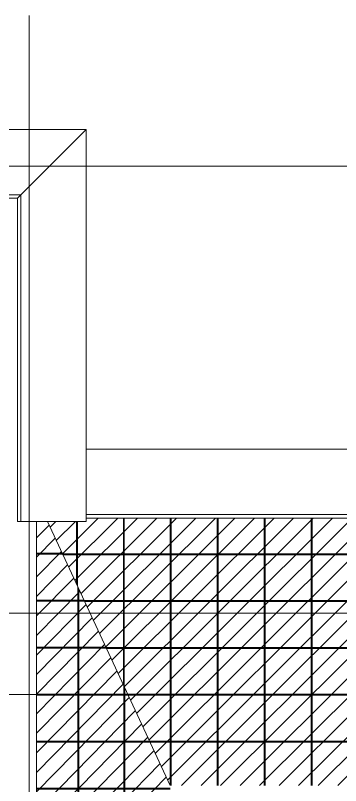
# Model space of a CAD drawing. Header units: millimetres. Extents: x 12986 to 523328, y -9759 to 30092.
# Drawn here: x 428591 to 432124, y 16411 to 24768 of the extents above; entities that cross this region are included whole.
import ezdxf

# ---------------------------------------------------------------- set-up
doc = ezdxf.new("R2010")
doc.units = ezdxf.units.MM
for name, color, linetype, lineweight in [('A-GENM', 7, 'Continuous', 9), ('A-ROOF', 7, 'Continuous', 9), ('A-ROOF-PATT-1', 7, 'Continuous', 5), ('Оси-1', 7, 'Continuous', 20)]:
    doc.layers.add(name, color=color, linetype=linetype, lineweight=lineweight)

# ---------------------------------------------------------------- blocks, each defined once
blk = doc.blocks.new('парапет1 - парапет-18629556-АР1_1_Кладочный план 3 этажа')
at = {"layer": 'A-GENM'}
for p, q in [((-2411.1, 27400.1), (33928.1, 27400.1)), ((33928.1, 27400.1), (33218.8, 26690.8)), ((33928.1, 27400.1), (33928.1, 23147.3)), ((33218.8, 26690.8), (-1701.8, 26690.8)), ((33218.8, 26690.8), (33182.6, 26654.6)), ((33218.8, 23147.3), (33218.8, 26690.8)), ((-1664.6, 26653.6), (33181.6, 26653.6)), ((33181.6, 26653.6), (33181.6, 23147.3)), ((33182.6, 23147.3), (33181.6, 23147.3)), ((33218.8, 23147.3), (33182.6, 23147.3)), ((33928.1, 23147.3), (33218.8, 23147.3))]:
    blk.add_line(p, q, dxfattribs=at)
blk.add_open_spline([(33182.6, 26654.6), (33182.2, 26654.2), (33181.7, 26653.7), (33181.6, 26653.6), (33181.6, 26653.6)], degree=3, dxfattribs=at)
blk = doc.blocks.new('парапет10 - парапет-22960140-АР1_1_Кладочный план 3 этажа')
at = {"layer": 'A-GENM'}
for p, q in [((41772.4, 23888.4), (33790.5, 23888.4)), ((33790.5, 23887.4), (33790.5, 23888.4)), ((33790.5, 23851.2), (33790.5, 23887.4)), ((33790.5, 23451.9), (33790.5, 23851.2)), ((33790.5, 23851.2), (41772.4, 23851.2)), ((33790.5, 23141.9), (33790.5, 23301.9)), ((41772.4, 23141.9), (33790.5, 23141.9))]:
    blk.add_line(p, q, dxfattribs=at)

msp = doc.modelspace()

# ---------------------------------------------------------------- hatches: boundary and pattern name
at = {"layer": 'A-ROOF-PATT-1'}
h = msp.add_hatch(dxfattribs=at)
h.set_pattern_fill('FP_19', color=256, style=0, pattern_type=2)
h.set_pattern_definition([(44.893, (395430.81, -3840.91), (-106.06614, 105.671), [])])
h.paths.add_polyline_path([(430270.80853, 16410.7464), (432330.80853, 16410.7464), (433045.28934, 17812.74648), (432220.01304, 17812.74648), (432226.1354, 17870.74648), (432295.80853, 17870.74648), (432295.80853, 18374.63687), (432490.80853, 18374.63687), (432490.80853, 17870.74648), (432495.80853, 17870.74648), (432495.80853, 18670.74648), (432690.80853, 18670.74648), (432690.80853, 17870.74648), (432695.80853, 17870.74648), (432695.80853, 18670.74648), (432890.80853, 18670.74648), (432890.80853, 17870.74648), (432895.80853, 17870.74648), (432895.80853, 18670.74648), (433090.80853, 18670.74648), (433090.80853, 17902.06715), (433095.80853, 17911.87848), (433095.80853, 18670.74648), (433290.80853, 18670.74648), (433290.80853, 18294.51998), (433295.80853, 18304.3313), (433295.80853, 18680.74648), (432248.34451, 18681.81828), (432246.34914, 18685.27541), (432245.80853, 18688.74648), (432246.96865, 18717.7344), (432249.56778, 18720.47389), (432250.8805, 18720.74648), (433295.80853, 18720.74648), (433295.80853, 18730.74648), (433467.92965, 18730.74648), (433468.93446, 19250.83697), (433550.80853, 19250.83697), (433550.80853, 19314.24172), (429358.8796, 19314.24172), (429358.8796, 19278.02453), (428938.25941, 19278.02453), (429958.70646, 17082.30396)], flags=0)
h = msp.add_hatch(dxfattribs=at)
h.set_pattern_fill('FP_20', color=256, style=0, pattern_type=2)
h.set_pattern_definition([(0, (396108.6, -4447.46), (0, 508.101), []), (0, (396108.6, -4457.4), (0, 508.101), []), (90, (396113.6, -4452.44), (-510, 3e-14), []), (90, (396103.6, -4452.44), (-510, 3e-14), [])])
h.paths.add_polyline_path([(430270.80853, 16410.7464), (432330.80853, 16410.7464), (433045.28934, 17812.74648), (432220.01304, 17812.74648), (432226.1354, 17870.74648), (432295.80853, 17870.74648), (432295.80853, 18374.63687), (432490.80853, 18374.63687), (432490.80853, 17870.74648), (432495.80853, 17870.74648), (432495.80853, 18670.74648), (432690.80853, 18670.74648), (432690.80853, 17870.74648), (432695.80853, 17870.74648), (432695.80853, 18670.74648), (432890.80853, 18670.74648), (432890.80853, 17870.74648), (432895.80853, 17870.74648), (432895.80853, 18670.74648), (433090.80853, 18670.74648), (433090.80853, 17902.06715), (433095.80853, 17911.87848), (433095.80853, 18670.74648), (433290.80853, 18670.74648), (433290.80853, 18294.51998), (433295.80853, 18304.3313), (433295.80853, 18680.74648), (432248.34451, 18681.81828), (432246.34914, 18685.27541), (432245.80853, 18688.74648), (432246.96865, 18717.7344), (432249.56778, 18720.47389), (432250.8805, 18720.74648), (433295.80853, 18720.74648), (433295.80853, 18730.74648), (433467.92965, 18730.74648), (433468.93446, 19250.83697), (433550.80853, 19250.83697), (433550.80853, 19314.24172), (429358.8796, 19314.24172), (429358.8796, 19278.02453), (428938.25941, 19278.02453), (429958.70646, 17082.30396)], flags=0)
h = msp.add_hatch(dxfattribs=at)
h.set_pattern_fill('FP_15', color=256, style=0, pattern_type=2)
h.set_pattern_definition([(45.488, (396854.79, -3869.25), (-104.27274, 106.06635), [])])
h.paths.add_polyline_path([(428828.46026, 11580.7464), (430270.80853, 15350.7464), (430270.80853, 16410.7464), (428938.25941, 19278.02453), (428820.80854, 19278.02453), (428820.80854, 11580.7464)], flags=0)
h = msp.add_hatch(dxfattribs=at)
h.set_pattern_fill('FP_16', color=256, style=0, pattern_type=2)
h.set_pattern_definition([(90, (397681.1, -4531.9), (-501.382, 3e-14), []), (90, (397690.93, -4531.9), (-501.382, 3e-14), []), (180, (397686, -4526.9), (-6e-14, -510), []), (180, (397686, -4536.9), (-6e-14, -510), [])])
h.paths.add_polyline_path([(428828.46026, 11580.7464), (430270.80853, 15350.7464), (430270.80853, 16410.7464), (428938.25941, 19278.02453), (428820.80854, 19278.02453), (428820.80854, 11580.7464)], flags=0)

# ---------------------------------------------------------------- linework, layer by layer
at = {"layer": 'A-ROOF'}
for p, q in [((428820.80854, 11580.7464), (428820.80854, 19278.02453)), ((430270.80853, 16410.7464), (428938.25941, 19278.02453))]:
    msp.add_line(p, q, dxfattribs=at)
at = {"layer": 'Оси-1'}
for p, q in [((428740.80852, -8019.25359), (428740.80852, 24767.68957)), ((389220.80855, 23130.74623), (521382.43658, 23130.74623)), ((389220.80855, 18280.74648), (521382.43658, 18280.74648)), ((389220.80855, 17400.74641), (521382.43658, 17400.74641))]:
    msp.add_line(p, q, dxfattribs=at)

# ---------------------------------------------------------------- block references
at = {"layer": 'A-GENM'}
msp.add_blockref('парапет1 - парапет-18629556-АР1_1_Кладочный план 3 этажа', (395430.80855, -3869.25359), dxfattribs=at)
at = {"layer": 'A-GENM', "rotation": 180}
msp.add_blockref('парапет10 - парапет-22960140-АР1_1_Кладочный план 3 этажа', (471131.28202, 43202.67531), dxfattribs=at)

doc.saveas('drawing.dxf')
